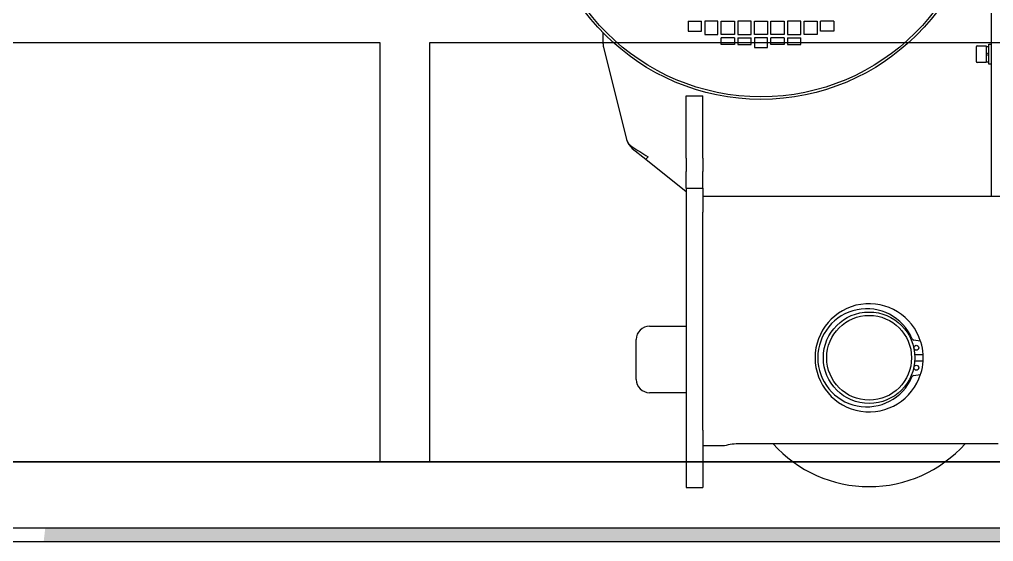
# Model space of a CAD drawing. Extents: x -1201378 to 2367219, y -619313 to 244905.
# Drawn here: x 1560802 to 1561439, y -76129 to -75788 of the extents above; entities that cross this region are included whole.
import ezdxf

# ---------------------------------------------------------------- set-up
doc = ezdxf.new("R2010")
doc.units = 0
doc.header["$LTSCALE"] = 1000
for name, color, linetype in [('A-LIN-V', 9, 'CONTINUOUS'), ('GB894．1-86轴用弹性挡圈', 7, 'CONTINUOUS'), ('JVOG4900B6S8', 7, 'CONTINUOUS'), ('N010122-0000129_', 7, 'CONTINUOUS'), ('N040301-0000177_', 7, 'CONTINUOUS'), ('N040413-0000113_', 7, 'CONTINUOUS'), ('N080101-0000117', 7, 'CONTINUOUS'), ('N090101-0000023_', 7, 'CONTINUOUS'), ('N090103-0000003_', 7, 'CONTINUOUS'), ('N090403-0000263_', 7, 'CONTINUOUS'), ('S-SB', 21, 'CONTINUOUS'), ('WASHER_GBIT_93_1', 7, 'CONTINUOUS'), ('WASHER_GBIT_95_2', 7, 'CONTINUOUS'), ('主', 7, 'CONTINUOUS'), ('主梁\ue566鏍忔潌', 7, 'CONTINUOUS')]:
    doc.layers.add(name, color=color, linetype=linetype)

# ---------------------------------------------------------------- blocks, each defined once
blk = doc.blocks.new('20T')
at = {"layer": 'A-LIN-V'}
h = blk.add_hatch(color=1, dxfattribs=at)
h.dxf.hatch_style = 1
edge = h.paths.add_edge_path()
edge.add_spline(control_points=[(1598691.3, -76129.45), (1598691.27, -76126.56), (1598691.23, -76123.66), (1598691.18, -76120.76)], knot_values=[-38.32518, -38.32518, -38.32518, -38.32518, -31.932828, -31.932828, -31.932828, -31.932828], degree=3, periodic=0)
edge.add_line((1598691.18, -76120.76), (1598687.49, -76120.76))
edge.add_line((1598687.49, -76120.76), (1597888.67, -76120.76))
edge.add_line((1597888.67, -76120.76), (1597887.65, -76129.45))
edge.add_line((1597887.65, -76129.45), (1598691.3, -76129.45))
at = {"layer": 'A-LIN-V', "color": 1}
for p, q in [((1596509.39, -75803.35), (1598107.28, -75803.35)), ((1598107.28, -75803.35), (1598107.28, -76077.28)), ((1598139.89, -75803.35), (1604164.24, -75803.35)), ((1598139.89, -76077.28), (1598139.89, -75803.35)), ((1592412.45, -76077.28), (1606049.71, -76077.28)), ((1598690.08, -76077.28), (1592412.45, -76077.28)), ((1598690.08, -76120.76), (1592195.05, -76120.76)), ((1593925.6, -76129.45), (1606049.71, -76129.45))]:
    blk.add_line(p, q, dxfattribs=at)
at = {"layer": 'GB894．1-86轴用弹性挡圈', "color": 1, "linetype": 'Continuous'}
for p, q in [((1598460.36, -75998.47), (1598456.29, -75997.75)), ((1598456.87, -76007.17), (1598462.43, -76007.17)), ((1598462.43, -76011.51), (1598456.87, -76011.51)), ((1598456.29, -76020.93), (1598460.36, -76020.21))]:
    blk.add_line(p, q, dxfattribs=at)
for centre in [(1598457.9, -76002.82), (1598457.9, -76015.86)]:
    blk.add_circle(centre, 1.63, dxfattribs=at)
for centre, radius, start, end in [((1598425.57, -76009.34), 32.07, 23.0473, 336.9527), ((1598456.58, -75996.15), 1.63, 203.0473, 260), ((1598460.23, -75999.22), 0.761, 16.96991, 80), ((1598427.06, -76009.34), 35.44, 3.51729, 16.96991), ((1598427.06, -76009.34), 35.44, 343.03009, 356.48271), ((1598460.23, -76019.46), 0.761, 280, 343.03009), ((1598456.58, -76022.53), 1.63, 100, 156.9527)]:
    blk.add_arc(centre, radius, start, end, dxfattribs=at)
at = {"layer": 'JVOG4900B6S8', "color": 1, "linetype": 'Continuous'}
for p, q in [((1598308.82, -75789.3), (1598317.46, -75789.3)), ((1598308.82, -75789.3), (1598308.82, -75795.83)), ((1598317.46, -75795.83), (1598317.46, -75789.3)), ((1598328.28, -75789.3), (1598319.64, -75789.3)), ((1598319.64, -75789.3), (1598319.64, -75797.94)), ((1598328.28, -75797.94), (1598328.28, -75789.3)), ((1598330.45, -75789.3), (1598339.09, -75789.3)), ((1598330.45, -75797.94), (1598330.45, -75789.3)), ((1598339.09, -75789.3), (1598339.09, -75797.94)), ((1598341.27, -75789.3), (1598341.27, -75797.94)), ((1598349.91, -75789.3), (1598341.27, -75789.3)), ((1598349.91, -75797.94), (1598349.91, -75789.3)), ((1598352.08, -75789.3), (1598360.73, -75789.3)), ((1598352.08, -75797.94), (1598352.08, -75789.3)), ((1598360.73, -75789.3), (1598360.73, -75797.94)), ((1598362.9, -75789.3), (1598371.54, -75789.3)), ((1598362.9, -75797.94), (1598362.9, -75789.3)), ((1598371.54, -75789.3), (1598371.54, -75797.94)), ((1598373.72, -75789.3), (1598373.72, -75797.94)), ((1598382.36, -75789.3), (1598373.72, -75789.3)), ((1598382.36, -75797.94), (1598382.36, -75789.3)), ((1598384.53, -75797.94), (1598384.53, -75789.3)), ((1598384.53, -75789.3), (1598393.17, -75789.3)), ((1598393.17, -75789.3), (1598393.17, -75797.94)), ((1598403.99, -75789.3), (1598395.35, -75789.3)), ((1598395.35, -75795.83), (1598395.35, -75789.3)), ((1598403.99, -75789.3), (1598403.99, -75795.83)), ((1598253.14, -75796.84), (1598253.14, -75803.65)), ((1598308.82, -75795.83), (1598317.46, -75795.83)), ((1598403.99, -75795.83), (1598395.35, -75795.83)), ((1598319.64, -75797.94), (1598328.28, -75797.94)), ((1598339.09, -75797.94), (1598330.45, -75797.94)), ((1598339.09, -75800.12), (1598330.45, -75800.12)), ((1598330.45, -75804.47), (1598330.45, -75800.12)), ((1598339.09, -75800.12), (1598339.09, -75804.47)), ((1598341.27, -75797.94), (1598349.91, -75797.94)), ((1598341.27, -75800.12), (1598349.91, -75800.12)), ((1598341.27, -75800.12), (1598341.27, -75804.47)), ((1598349.91, -75804.47), (1598349.91, -75800.12)), ((1598360.73, -75797.94), (1598352.08, -75797.94)), ((1598360.73, -75800.12), (1598352.08, -75800.12)), ((1598352.08, -75800.12), (1598352.08, -75806.64)), ((1598360.73, -75806.64), (1598360.73, -75800.12)), ((1598371.54, -75797.94), (1598362.9, -75797.94)), ((1598371.54, -75800.12), (1598362.9, -75800.12)), ((1598362.9, -75804.47), (1598362.9, -75800.12)), ((1598371.54, -75800.12), (1598371.54, -75804.47)), ((1598373.72, -75797.94), (1598382.36, -75797.94)), ((1598373.72, -75800.12), (1598382.36, -75800.12)), ((1598373.72, -75800.12), (1598373.72, -75804.47)), ((1598382.36, -75804.47), (1598382.36, -75800.12)), ((1598393.17, -75797.94), (1598384.53, -75797.94)), ((1598253.46, -75806.28), (1598268.55, -75866.64)), ((1598339.09, -75804.47), (1598330.45, -75804.47)), ((1598341.27, -75804.47), (1598349.91, -75804.47)), ((1598352.08, -75806.64), (1598360.73, -75806.64)), ((1598371.54, -75804.47), (1598362.9, -75804.47)), ((1598373.72, -75804.47), (1598382.36, -75804.47)), ((1598272.31, -75872.5), (1598281.22, -75879.63)), ((1598282.58, -75877.93), (1598281.22, -75879.63)), ((1598281.22, -75879.63), (1598307.49, -75900.64))]:
    blk.add_line(p, q, dxfattribs=at)
for radius in [144.14, 142.51]:
    blk.add_circle((1598356.4, -75696.28), radius, dxfattribs=at)
for centre, radius, start, end in [((1598264.01, -75803.65), 10.87, 180, 194.03624), ((1598279.1, -75864.01), 10.87, 194.03624, 231.34019), ((1598275.92, -75864.68), 7.63, 194.88681, 238.93876), ((1598546.32, -75450), 502.67, 236.92453, 238.35359)]:
    blk.add_arc(centre, radius, start, end, dxfattribs=at)
at = {"layer": 'JVOG4900B6S8', "color": 1, "linetype": 'Continuous', "extrusion": (0, 0, -1)}
blk.add_ellipse((1598273.67, -75870.8), major_axis=(1.36, 1.7), ratio=0.622513, start_param=3.141591, end_param=4.027339, dxfattribs=at)
at = {"layer": 'N010122-0000129_', "color": 1, "linetype": 'Continuous'}
for p, q in [((1598496.95, -75806.18), (1598496.95, -75815.74)), ((1598497.61, -75805.53), (1598503.48, -75805.53)), ((1598503.48, -75805.53), (1598503.48, -75816.4)), ((1598503.48, -75816.4), (1598497.61, -75816.4))]:
    blk.add_line(p, q, dxfattribs=at)
for centre, start, end in [((1598497.61, -75806.18), 90, 180), ((1598497.61, -75815.74), 180, 270)]:
    blk.add_arc(centre, 0.652, start, end, dxfattribs=at)
at = {"layer": 'N040301-0000177_', "color": 1, "linetype": 'Continuous'}
for p, q in [((1598307.49, -75878.9), (1598307.49, -75838.14)), ((1598307.49, -75838.14), (1598318.36, -75838.14)), ((1598318.36, -75878.9), (1598318.36, -75838.14)), ((1598307.49, -75878.9), (1598307.49, -75887.6)), ((1598318.36, -75878.9), (1598318.36, -75887.6)), ((1598307.49, -75898.47), (1598307.49, -75887.6)), ((1598318.36, -75898.47), (1598318.36, -75887.6)), ((1598307.49, -75898.47), (1598307.49, -75909.34)), ((1598307.49, -75898.47), (1598318.36, -75898.47)), ((1598318.36, -75898.47), (1598318.36, -75909.34)), ((1598307.49, -75909.34), (1598307.49, -76083.26)), ((1598318.36, -75909.34), (1598318.36, -75914.19)), ((1598318.36, -76056.66), (1598318.36, -76083.26)), ((1598307.49, -76083.26), (1598307.49, -76094.13)), ((1598318.36, -76083.26), (1598318.36, -76094.13)), ((1598307.49, -76094.13), (1598318.36, -76094.13))]:
    blk.add_line(p, q, dxfattribs=at)
at = {"layer": 'N040413-0000113_', "color": 1, "linetype": 'Continuous'}
for p, q in [((1598861.86, -75903.9), (1598318.36, -75903.9)), ((1598318.36, -75925.64), (1598318.36, -75914.19)), ((1598318.36, -76045.21), (1598318.36, -75925.64)), ((1598318.36, -76056.66), (1598318.36, -76045.21)), ((1598332.45, -76066.95), (1598318.36, -76066.95)), ((1598511.3, -76065.58), (1598342.82, -76065.58))]:
    blk.add_line(p, q, dxfattribs=at)
for centre, radius, start, end in [((1598427.06, -76009.34), 35.33, 17.6115, 180), ((1598427.06, -76009.34), 35.33, 356.47188, 3.52812), ((1598427.06, -76009.34), 35.33, 180, 342.3885), ((1598342.2, -76100.68), 35.11, 88.98599, 106.1217)]:
    blk.add_arc(centre, radius, start, end, dxfattribs=at)
at = {"layer": 'N080101-0000117', "color": 1, "linetype": 'Continuous'}
for p, q in [((1598283.58, -75988.69), (1598307.49, -75988.69)), ((1598274.88, -76023.47), (1598274.88, -75997.38)), ((1598307.49, -76032.17), (1598283.58, -76032.17))]:
    blk.add_line(p, q, dxfattribs=at)
for centre, start, end in [((1598283.58, -75997.38), 90, 180), ((1598283.58, -76023.47), 180, 270)]:
    blk.add_arc(centre, 8.7, start, end, dxfattribs=at)
at = {"layer": 'N090101-0000023_', "color": 1, "linetype": 'Continuous'}
blk.add_arc((1598427.06, -76009.34), 84.24, 221.87812, 318.12187, dxfattribs=at)
at = {"layer": 'N090103-0000003_', "color": 1, "linetype": 'Continuous'}
for radius in [29.89, 27.72]:
    blk.add_circle((1598427.06, -76009.34), radius, dxfattribs=at)
at = {"layer": 'N090403-0000263_', "color": 1, "linetype": 'Continuous'}
blk.add_line((1598506.95, -75903.9), (1598506.95, -75582.15), dxfattribs=at)
at = {"layer": 'WASHER_GBIT_93_1', "color": 1, "linetype": 'Continuous'}
for p, q in [((1598503.48, -75805.91), (1598505.21, -75805.91)), ((1598505.21, -75810.74), (1598503.48, -75810.28)), ((1598503.48, -75811.18), (1598505.21, -75811.64)), ((1598505.21, -75816.02), (1598503.48, -75816.02))]:
    blk.add_line(p, q, dxfattribs=at)
at = {"layer": 'WASHER_GBIT_95_2', "color": 1, "linetype": 'Continuous'}
for p, q in [((1598505.21, -75817.48), (1598505.21, -75804.44)), ((1598505.21, -75804.44), (1598506.95, -75804.44)), ((1598506.95, -75817.48), (1598505.21, -75817.48))]:
    blk.add_line(p, q, dxfattribs=at)
at = {"layer": '主', "color": 1, "linetype": 'Continuous'}
blk.add_line((1598377.25, -76077.28), (1598318.36, -76077.28), dxfattribs=at)
at = {"layer": '主梁\ue566鏍忔潌', "color": 1, "linetype": 'Continuous'}
for p, q in [((1598318.36, -76077.28), (1598377.25, -76077.28)), ((1598476.87, -76077.28), (1598869.76, -76077.28))]:
    blk.add_line(p, q, dxfattribs=at)

msp = doc.modelspace()

# ---------------------------------------------------------------- block references
at = {"layer": 'S-SB'}
msp.add_blockref('20T', (-37069.46, 0), dxfattribs=at)

doc.saveas('drawing.dxf')
